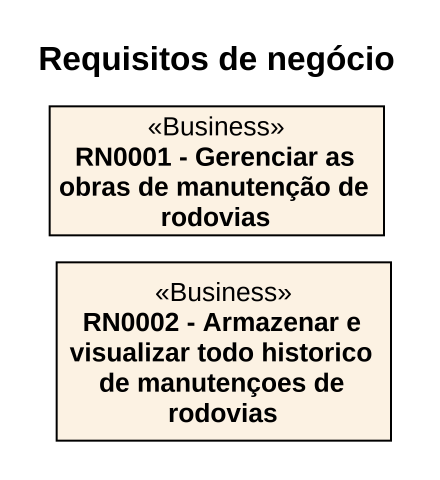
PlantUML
@startuml
title Requisitos de negócio
hide circle
hide empty members
class "RN0001 - Gerenciar as obras de manutenção de rodovias" as RN0001_Gerenciar_as_obras <<Business>>
class "RN0002 - Armazenar e visualizar todo historico de manutençoes de rodovias" as RN0002_Armazenar_e <<Business>>
@enduml
